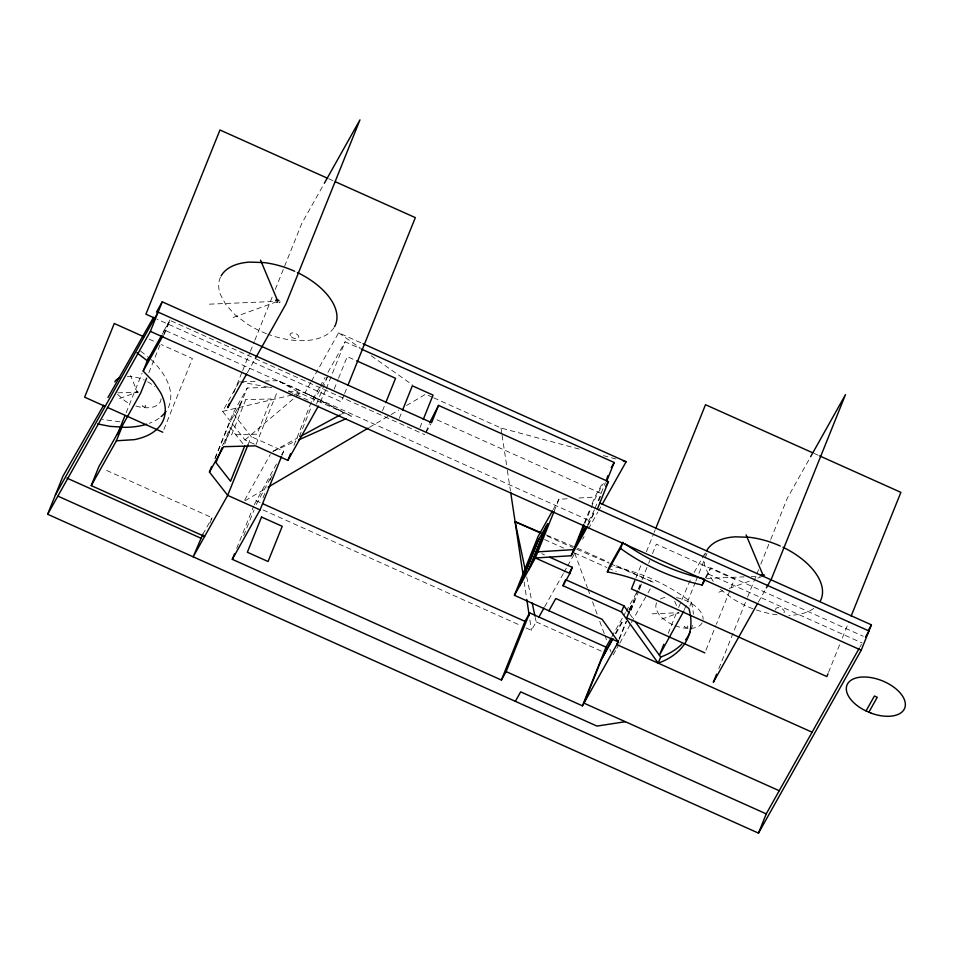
<?xml version="1.0" encoding="UTF-8"?>
<svg xmlns="http://www.w3.org/2000/svg" width="953" height="953" viewBox="0 0 953 953"><rect width="100%" height="100%" fill="white"/><g stroke="black" fill="none" stroke-linecap="round" stroke-linejoin="round"><path stroke-width="0.71" stroke-dasharray="4.76 3.57" d="M678.631 612.314L679.012 613.029M126.153 412.732L142.057 373.159M148.871 372.671L160.39 344.021M164.226 334.467L170.265 319.458L162.26 333.693M163.749 334.467L170.015 320.399L253.915 358.042M163.892 429.505L192.411 358.554L161.248 344.569M233.819 392.517L242.11 371.896M242.67 370.514L249.853 352.646M250.401 351.276L254.272 341.65M254.82 340.281L273.058 294.918M275.274 289.414L301.791 223.431L323.615 184.584M214.901 458.381L233.02 413.328L247.244 388.002L271.855 387.347M215.164 458.464L229.328 423.239L241.49 401.57L227.338 436.796L222.323 445.718M223.621 443.705L230.149 427.444L243.789 444.872M224.741 443.967L247.244 388.002M209.97 523.102L212.126 517.753L104.151 469.329M247.983 444.86L251.282 436.665L233.02 413.328M256.047 444.479L277.442 391.242M236.689 548.416L253.701 506.103M254.248 504.733L276.537 463.873M243.706 535.681L254.058 509.938M256.238 504.518L272.248 474.856M262.992 497.883L265.72 491.105M270.068 480.264L271.7 476.202M282.017 455.296L283.66 451.198L251.282 436.665M293.917 445.361L311.476 401.678L319.338 387.657M299.373 436.557L311.357 406.764M316.479 404.179L327.367 377.09M325.7 390.051L318.647 405.585M326.224 388.753L345.105 341.793L359.972 348.464M334.181 389.122L337.993 379.639M338.541 378.281L347.249 356.613L355.302 360.222M344.045 394.947L341.281 401.821L156.78 319.052M344.605 393.577L347.368 386.704M382.487 410.791L385.215 404.012M399.271 418.319L401.999 411.541M419.975 427.599L422.703 420.833M425.896 432.054L429.1 424.097M554.027 511.57L558.958 499.289L569.001 498.657M584.356 522.971L589.847 509.319M592.039 503.863L594.791 497.037L602.689 482.968M584.999 523.173L593.755 501.373A94.716 5.658 -65.8 0 1 603.309 483.552M594.446 509.831L587.048 524.162M594.994 508.473L605.405 482.575M588.442 525.032L594.66 511.058M598.818 500.718L601.653 493.678L434.461 418.677M635.889 577.923L642.513 561.424M646.384 551.799L653.567 533.93M654.115 532.56L655.223 529.808M630.004 609.646L637.676 590.55M638.224 589.18L641.512 580.996M642.06 579.638L648.1 564.629M648.648 563.259L649.743 560.531M652.483 553.705L656.331 544.163L734.477 579.21L716.37 624.239M619.033 639.094L626.216 621.213M630.648 610.206L634.519 600.581A317.48 18.953 -65.8 0 0 628.909 609.717M619.426 639.177L626.562 621.427M630.957 610.504L638.641 591.396M639.189 590.038L641.929 583.212L636.902 592.158M668.22 633.388L676.439 612.922M678.643 607.466L691.247 577.649M684.349 609.694L695.321 582.414M695.869 581.044L707.388 552.395M689.889 606.096L691.366 602.427A108.976 59.991 21.9 0 0 611.23 566.106M706.244 577.673L710.771 567.881L863.287 636.294M705.959 650.16L715.822 625.609M718.824 668.625L747.009 598.52M747.557 597.138L758.612 569.644M760.816 564.152L770.215 540.78M770.763 539.41L787.345 498.169L809.895 458.024M828.491 672.425L840.105 643.561M842.309 638.069L848.944 621.57M162.213 334.289L170.015 320.399M254.332 444.146L244.981 439.952L222.597 411.362L239.251 381.724L256.583 381.26M247.387 372.671L254.654 359.722M202.834 534.288L212.126 517.753M244.659 500.122L270.295 454.486M310.738 382.475L305.008 392.672L278.264 380.676L265.256 381.021M311.452 381.2L338.637 332.788L361.699 343.128M281.528 454.998L283.66 451.198M320.053 386.382L325.068 377.471M327.927 372.373L345.105 341.793M313.537 401.344L327.189 377.019M426.194 432.305L430.935 423.859M553.181 509.581L558.958 499.289M587.298 525.306L595.077 511.463M526.02 627.92L531.44 630.35L536.182 621.904L535.264 617.544M544.663 606.799L563.33 573.563M564.045 572.276L566.916 567.166M567.643 565.891L574.814 553.109M582.628 539.195L584.082 536.61M588.43 528.867L597.853 512.083M598.579 510.796L600.759 506.925M611.766 636.902L625.418 612.612M626.133 611.338L636.187 593.433M615.936 633.662L623.798 619.664M629.516 609.479L634.519 600.581M613.22 654.842L616.115 649.672M616.841 648.385L619.021 644.502M619.748 643.215L630.636 623.822M631.362 622.523L647.337 594.088M648.064 592.802L650.244 588.918M694.153 572.467L705.053 553.05M705.268 577.673L710.771 567.881M758.374 602.093L766.367 587.858M860.011 646.896L861.452 644.311M244.981 439.952L300.1 393.101L351.609 416.211L347.547 418.022M245.231 500.635L266.983 487.805M369.347 427.421L389.825 415.341M391.111 414.591L398.783 410.064M406.466 405.537L425.657 394.208L432.376 397.222M273.011 451.245L297.562 437.975M341.484 414.221L344.069 412.828L305.008 392.672L351.609 416.211M138.161 392.517L136.541 391.79L138.185 391.993M273.07 451.341L296.097 441.036M233.259 317.48L276.31 301.875M119.578 398.497L137.411 392.04L130.501 375.565M718.812 592.206L722.445 590.896M729.236 588.43L752.346 580.055M757.79 578.078L761.864 576.601M661.644 619.152L678.87 612.91M222.597 411.362L292.928 394.792M294.358 394.459L300.1 393.101L278.264 380.676M579.031 498.026L594.791 497.037M209.422 304.162L275.882 301.398M117.815 392.85L137.411 392.04M706.471 578.411L744.067 576.851M751.309 576.553L759.994 576.196M652.114 613.827L678.703 612.719M127.333 376.387L131.919 376.542A24.897 13.699 21.9 0 1 144.165 380.021M119.947 421.834L102.424 419.451M239.251 381.724L271.128 387.68M288.509 390.933L300.1 393.101M433.722 397.83L500.992 428.004L580.627 449.471M603.38 455.605L616.174 459.06M546.319 534.955L573.48 546.498M576.72 549.25L609.205 563.235M610.551 563.819L653.865 582.462L613.708 564.438M328.606 178.723L334.026 181.153M814.16 453.449L818.222 455.272M255.261 358.65L424.835 434.711M165.882 330.679L590.586 521.184M708.305 573.992L862.179 643.013M288.533 391.385L311.476 401.678M149.133 339.137L155.839 342.151M577.554 548.225L608.348 562.044M547.225 536.086L572.658 547.499M544.58 539.541L563.652 548.094M574.445 552.943L606.835 567.464M608.193 568.071L616.281 571.705M541.804 553.657L544.461 554.849M536.182 621.904L601.784 651.328M255.892 500.635L261.301 503.065M262.933 509.903L520.588 625.478M338.637 332.788L360.389 348.143M371.277 355.814L412.363 384.821M720.432 589.359L732.416 598.496A62.243 34.26 21.9 0 0 777.112 614.792M140.615 351.157L147.536 356.493M713.178 581.33L705.851 569.06A62.243 34.26 21.9 0 1 704.267 559.268M117.505 394.351L125.022 401.01A24.897 13.699 21.9 0 0 130.656 404.06M629.897 614.161L632.47 617.735M674.664 601.236L676.952 606.68M574.695 553.074L587.465 587.894M587.977 589.288L590.526 596.244M592.575 601.819L597.174 614.351M599.723 621.32L604.321 633.852M604.833 635.246L606.87 640.821M609.932 649.172L610.956 651.959M526.699 576.875L531.595 600.116M500.992 428.004L501.874 433.865M502.1 435.318L507.163 468.983M507.377 470.448L510.463 490.938M524.15 581.89L526.58 598.043M529.892 620.069L531.44 630.35M775.718 610.015A4.622 2.549 21.9 0 1 780.686 608.085A4.622 2.549 21.9 0 1 783.735 612.946M813.779 608.395A62.243 34.26 21.9 0 1 788.786 615.4M704.815 555.396A62.243 34.26 21.9 0 1 705.601 552.931M161.057 398.747A24.897 13.699 21.9 0 1 133.063 405.049M147.632 381.76A24.897 13.699 21.9 0 1 154.6 386.715M333.86 327.844A62.243 34.26 21.9 0 1 267.805 334.181M266.411 333.645A62.243 34.26 21.9 0 1 246.863 323.77L234.879 314.633L225.813 304.591L220.298 294.322A62.243 34.26 21.9 0 1 220.56 277.025M279.694 302.518A2.311 1.275 21.9 0 1 278.872 302.78M279.968 301.577A2.311 1.275 21.9 0 1 279.932 302.268M702.147 622.869A24.897 13.699 21.9 0 1 690.734 628.384M687.923 628.42A24.897 13.699 21.9 0 1 675.129 625.704M672.723 624.715A24.897 13.699 21.9 0 1 667.088 621.666L662.287 618.02L658.666 613.994L656.462 609.896A24.897 13.699 21.9 0 1 656.796 602.522M660.477 599.02A24.897 13.699 21.9 0 1 668.22 597.007M676.416 597.579A24.897 13.699 21.9 0 1 703.123 619.402M615.364 633.495A317.48 18.953 -65.8 0 1 622.607 620.534M159.127 418.212A81.767 45.017 21.9 0 1 149.323 423.323M150.943 359.448A81.767 45.017 21.9 0 1 167.561 409.028M691.366 602.427A123.437 67.949 21.9 0 1 693.367 614.232M692.414 625.299A123.437 67.949 21.9 0 1 691.294 629.206M245.767 399.652L231.603 434.878L256.965 434.187L271.128 398.973L245.767 399.652M142.783 406.228A1.846 1.013 21.9 0 0 145.738 406.586A1.846 1.013 21.9 0 0 143.653 404.68A1.846 1.013 21.9 0 0 142.783 406.228M291.249 336.802A4.622 2.549 21.9 0 0 298.658 337.696A4.622 2.549 21.9 0 0 293.417 332.931A4.622 2.549 21.9 0 0 291.249 336.802M684.85 626.883A1.846 1.013 21.9 0 0 687.804 627.241A1.846 1.013 21.9 0 0 685.707 625.335A1.846 1.013 21.9 0 0 684.85 626.883"/><path stroke-width="1.43" d="M599.818 503.017L871.411 624.846L861.214 650.22L758.493 833.125L47.65 514.263L62.91 476.297L103.651 405.192M47.65 514.263L150.371 331.358L162.248 301.827L431.602 422.655L438.535 405.406L608.419 481.622L597.364 509.128M204.597 536.468L91.238 485.613L98.755 466.899L121.77 425.92M125.057 415.46L117.374 434.556L140.639 393.136L146.679 378.127M91.238 485.613L116.409 440.786L134.23 439.655A81.767 45.017 21.9 0 0 160.616 392.66L153.385 381.7L143.188 371.086L148.692 357.387M116.409 440.786L121.913 427.099M229.399 403.512L227.743 407.634L246.648 373.969M281.469 456.654L260.062 509.891L227.684 495.369L209.422 472.033L211.614 466.565M221.989 447.767L215.997 462.67L230.543 481.253L244.695 446.028M202.834 534.288L193.173 556.814L227.684 495.369L247.983 444.86M611.052 638.188L606.025 647.135L529.713 612.898L506.126 671.591L501.385 680.037L232.294 559.328L234.498 553.872M209.422 472.033L223.645 446.695L255.499 445.849L287.877 460.37L290.617 453.545M347.916 385.334L415.329 217.618L335.373 181.761M385.762 402.666L395.555 378.281L356.648 360.818M402.547 410.195L412.339 385.81L433.043 395.102L423.251 419.475M429.636 422.775L438.535 405.406M506.126 671.591L582.438 705.828L618.33 641.905L514.417 595.291L538.016 536.599L552.466 510.868M519.754 585.785L537.456 541.757L547.725 523.471L530.035 567.488M521.303 583.033L538.993 539.017M528.486 570.239L546.188 526.211M554.027 511.57L535.372 557.981L514.417 595.291M501.385 680.037L524.972 621.344L529.713 612.898M549.774 557.231L572.336 567.345L569.87 573.456L535.372 557.981L571.192 555.73L583.808 524.341M583.903 525.901L578.423 539.529L585.607 526.723M690.282 614.518A123.437 67.949 21.9 0 1 658.225 663.169L621.463 611.933L562.997 585.714L564.962 580.818M606.501 479.859L608.133 475.761A94.716 5.658 -65.8 0 0 607.323 476.965M606.501 481.61L614.185 462.491L361.33 349.072M607.323 571.943L609.789 565.832L623 542.305L620.534 548.416L607.323 571.943A108.976 59.991 21.9 0 1 688.912 608.538A123.437 67.949 21.9 0 1 690.067 613.327M582.438 705.828L606.025 647.135M612.398 638.915A317.48 18.953 -65.8 0 0 601.641 659.107L583.951 703.135L779.232 790.728M621.463 611.933L623.917 605.822L565.451 579.603M634.781 580.663L631.458 588.918L826.835 676.559L827.943 673.807M655.783 528.427L705.506 404.715L812.802 452.842M629.445 611.016L626.705 617.842L704.863 652.888M618.473 640.476L616.817 644.597L812.099 732.202M663.824 644.299L659.44 655.223L683.801 611.064M658.225 663.169L660.679 657.058A123.437 67.949 21.9 0 0 681.836 644.133M620.534 548.416A126.296 69.521 21.9 0 0 702.123 585.011L704.577 578.9M716.608 674.116L713.297 682.372L757.647 603.392M758.493 833.125L766.236 813.874L859.284 648.183M851.148 616.067L900.883 492.356L819.58 455.879M107.963 397.508L153.516 317.361M156.435 312.179L162.248 301.827M55.393 495.012L158.115 312.096L868.957 630.957L865.574 636.985M161.498 335.551L147.322 360.806L136.934 352.789M143.188 371.086L163.046 335.73M324.342 183.286L359.96 119.875L285.912 304.067L255.38 358.423M232.294 559.328L260.062 509.891M287.877 460.37L317.933 406.86M611.314 467.613L614.185 462.491M605.715 486.447L608.419 481.622M586.583 526.592L573.646 549.619L537.826 551.87M571.192 555.73L587.715 526.306M538.921 617.032L543.949 608.074M602.201 504.34L626.133 461.74L363.045 343.735M569.584 572.253L572.336 567.345M548.928 610.766L555.802 598.52L602.105 619.283L618.33 641.905M562.997 585.714L569.87 573.456M515.347 701.325L520.66 691.854L596.971 726.091L625.359 721.707M601.641 659.107L613.077 638.748M702.123 585.011L704.875 580.115M810.622 456.725L845.514 394.602L771.465 578.805L766.367 587.858M868.707 629.671L871.411 624.846M866.015 710.962L874.413 696.012L877.248 697.274L868.85 712.225M268.269 487.043L368.072 428.171M300.147 436.581L340.197 414.924M298.801 439.833L346.201 418.629M97.671 423.93L109.952 426.36L125.57 427.325A81.767 45.017 21.9 0 0 146.726 424.216M623.286 460.978L626.133 461.74M525.484 571.061L515.085 521.672L540.887 532.644M327.248 178.116L219.964 129.989L145.916 314.18L155.422 318.445M150.371 331.358L861.214 650.22M143.772 336.731L114.265 323.496L84.638 397.175L104.759 406.204M515.085 521.672L540.53 533.084M107.439 407.407L162.796 432.233M262.659 503.672L524.972 621.344M66.96 478.12L200.69 538.1M58.097 496.215L766.236 813.874M623.917 605.822L629.051 612.97M635.032 621.308L660.679 657.058M746.104 534.871L763.389 576.053M260.55 260.133L277.835 301.327M532.203 603.023L534.955 616.091M510.689 492.403L523.042 574.54M526.795 599.508L529.225 615.662M761.197 575.433A2.311 1.275 21.9 0 1 762.34 574.599L762.876 574.623A2.311 1.275 21.9 0 1 764.532 575.219M706.697 550.631A62.243 34.26 21.9 0 1 735.24 536.825L749.654 537.313A62.243 34.26 21.9 0 1 780.257 546.009M782.925 547.236A62.243 34.26 21.9 0 1 820.068 601.486M114.741 381.867A24.897 13.699 21.9 0 1 119.721 377.733M277.204 302.435A2.311 1.275 21.9 0 1 276.68 302.149M275.643 300.695A2.311 1.275 21.9 0 1 276.787 299.873L277.323 299.885A2.311 1.275 21.9 0 1 278.979 300.493M221.144 275.893A62.243 34.26 21.9 0 1 249.686 262.099L264.1 262.587A62.243 34.26 21.9 0 1 294.703 271.271M297.372 272.51A62.243 34.26 21.9 0 1 334.515 326.748M166.072 411.351A81.767 45.017 21.9 0 1 161.2 416.592M690.329 631.72A123.437 67.949 21.9 0 1 685.529 639.916M703.374 578.626A126.296 69.521 21.9 0 1 625.323 543.972M261.527 517.026L247.363 552.24L268.067 561.52L282.231 526.306L261.527 517.026M871.173 713.178L863.787 709.854A31.08 17.106 21.9 0 1 856.485 677.869A31.08 17.106 21.9 0 1 904.23 699.288A31.08 17.106 21.9 0 1 871.173 713.178"/></g></svg>
